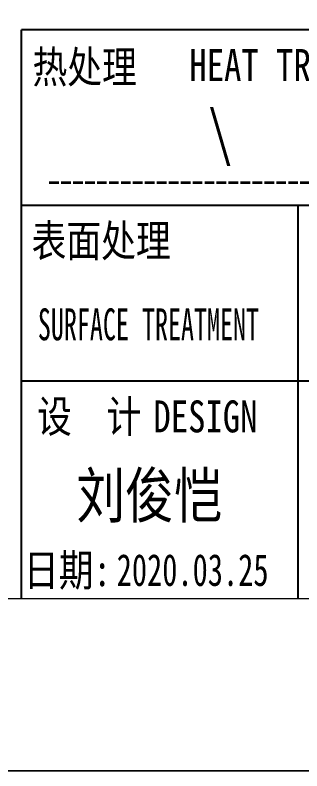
# Model space of a CAD drawing. Header units: millimetres. Extents: x -135448 to 104182, y -50696 to 70200.
# Drawn here: x -134309.1 to -134264.1, y 69196.5 to 69314.9 of the extents above; entities that cross this region are included whole.
import ezdxf
from ezdxf.enums import TextEntityAlignment as Align

# ---------------------------------------------------------------- set-up
doc = ezdxf.new("R2010")
doc.units = ezdxf.units.MM
doc.header["$LTSCALE"] = 0.5
doc.linetypes.add('AM_ISO02W050x2', pattern=[3.75, 3, -0.75])
doc.layers.add('图\\M+19E79\\M+195B6\\M+18E9A', color=7, linetype='Continuous')
for name, color, linetype, lineweight in [('图框', 7, 'Continuous', 18), ('热处理', 7, 'Continuous', 20), ('粗虚线', 6, 'AM_ISO02W050x2', 35)]:
    doc.layers.add(name, color=color, linetype=linetype, lineweight=lineweight)
doc.layers.add('打印', color=7, linetype='Continuous', lineweight=15, plot=False)
doc.layers.add('打印-禁用', color=7, linetype='Continuous', lineweight=15, plot=False)
doc.styles.add('国标', font='simfang.ttf', dxfattribs={"width": 0.8})

# ---------------------------------------------------------------- blocks, each defined once
blk = doc.blocks.new('GZDEH零件A3图框V01版')
at = {"layer": '图\\M+19E79\\M+195B6\\M+18E9A', "color": 7}
blk.add_line((3272.49, -1788.461), (3092.49, -1788.461), dxfattribs=at)
at = {"layer": '图\\M+19E79\\M+195B6\\M+18E9A', "color": 9}
for p, q in [((3272.49, -1788.461), (3092.49, -1788.461)), ((3181.99, -1802.211), (3092.49, -1802.211)), ((3114.17, -1802.211), (3114.17, -1815.961)), ((3181.99, -1815.961), (3092.49, -1815.961)), ((3114.17, -1815.961), (3114.17, -1832.961)), ((3114.17, -1815.961), (3114.17, -1832.961))]:
    blk.add_line(p, q, dxfattribs=at)
at = {"layer": '图\\M+19E79\\M+195B6\\M+18E9A', "color": 9, "linetype": 'Continuous'}
blk.add_line((3092.49, -1832.961), (3092.49, -1788.461), dxfattribs=at)
at = {"layer": '图框', "linetype": 'Continuous'}
blk.add_line((2882.49, -1832.961), (3272.49, -1832.961), dxfattribs=at)
at = {"layer": '打印-禁用', "linetype": 'Continuous'}
blk.add_line((2857.49, -1846.461), (3277.49, -1846.461), dxfattribs=at)
at = {"layer": '图\\M+19E79\\M+195B6\\M+18E9A', "color": 9, "style": '国标'}
for s, width, p in [('热处理', 0.8, (3093.349, -1792.606)), ('表面处理', 0.8, (3093.275, -1806.208)), ('SURFACE TREATMENT', 0.6, (3093.768, -1812.752)), (' DESIGN', 0.8, (3101.469, -1819.96))]:
    blk.add_text(s, height=2.5, dxfattribs=dict(at, width=width)).set_placement(p)
at = {"layer": '图\\M+19E79\\M+195B6\\M+18E9A', "color": 9, "style": '国标', "width": 0.8}
for s, p in [('HEAT TREAT', (3112.454, -1792.456)), ('设  计', (3097.793, -1819.96)), ('日期:', (3096.088, -1831.999))]:
    blk.add_text(s, height=2.5, dxfattribs=at).set_placement(p, align=Align.CENTER)
blk = doc.blocks.new('DEH A3')
at = {"layer": '图框'}
blk.add_blockref('GZDEH零件A3图框V01版', (-2857.49, 1846.461), dxfattribs=at)

msp = doc.modelspace()

# ---------------------------------------------------------------- linework, layer by layer
at = {"layer": '打印'}
msp.add_lwpolyline([(-134778.058, 69790.548), (-133938.058, 69790.548), (-133938.058, 69196.548), (-134778.058, 69196.548)], close=True, dxfattribs=at)
at = {"layer": '粗虚线'}
msp.add_line((-134303.709, 69288.691), (-134247.986, 69288.691), dxfattribs=at)

# ---------------------------------------------------------------- block references
at = {"layer": '图框', "xscale": 2, "yscale": 2, "zscale": 2}
msp.add_blockref('DEH A3', (-134778.058, 69196.548), dxfattribs=at)

# ---------------------------------------------------------------- texts
at = {"layer": '图\\M+19E79\\M+195B6\\M+18E9A', "color": 3, "style": '国标'}
for s, height, width, p in [('刘俊恺', 7, 0.8, (-134299.462, 69236.181)), ('2020.03.25', 5, 0.7, (-134293.132, 69225.508))]:
    msp.add_text(s, height=height, dxfattribs=dict(at, width=width)).set_placement(p)
at = {"layer": '热处理', "color": 3, "style": '国标', "width": 0.8}
msp.add_text('\\', height=7, dxfattribs=at).set_placement((-134276.899, 69292.941), align=Align.CENTER)

doc.saveas('drawing.dxf')
